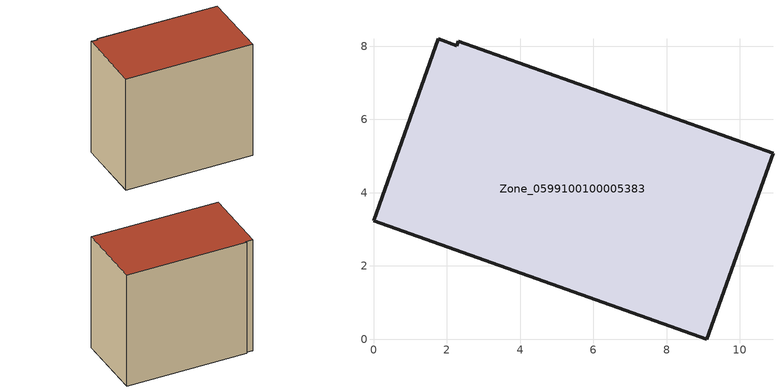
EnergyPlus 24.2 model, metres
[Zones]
Zone_0599100100005383
 floor ground (C_G): 2.27,8.02 2.31,8.13 10.9,5.08 9.1,0 0,3.23 1.76,8.2 z0.53
 wall outside (C_F): 0,3.23 9.1,0 10.9,5.08 2.31,8.13 2.27,8.02 1.76,8.2 0,3.23 z0.53:9.5
 roof outside (C_R): 2.31,8.13 2.27,8.02 1.76,8.2 0,3.23 9.1,0 10.9,5.08 z9.5
[BUILDING]
Pand.0599100100005383: North Axis=0; Terrain=City; Loads Convergence Tolerance Value=0.04; Temperature Convergence Tolerance Value=0.4; Solar Distribution=FullExterior; Maximum Number of Warmup Days=25; Minimum Number of Warmup Days=1
[Site:Location]
Rotterdam.The.Hague.AP_ZH_NLD Design_Conditions: Latitude=51.96; Longitude=4.45; Time Zone=1; Elevation=-4.5
[SITE:GROUNDTEMPERATURE:BUILDINGSURFACE]
18, 18, 18, 18, 18, 18, 18, 18, 18, 18, 18, 18
[MATERIAL] Thermal Absorptance=0.9; Solar Absorptance=0.7; Visible Absorptance=0.7
Name | Roughness | Thickness | Conductivity | Density | Specific Heat
G.TI.2006-2014 | MediumSmooth | 0.15 | 0.06 | 540 | 1210
F.TI.2006-2014 | Rough | 0.3 | 0.12 | 1920 | 840
R.TI.2006-2014 | MediumRough | 0.2 | 0.08 | 1500 | 1000
[CONSTRUCTION]
C_G: G.TI.2006-2014
C_F: F.TI.2006-2014
C_R: R.TI.2006-2014
[ZONE]
Zone_0599100100005383: Type=1; Multiplier=1; Ceiling Height=Autocalculate; Volume=Autocalculate; Floor Area=autocalculate; Part of Total Floor Area=Yes
[ZONEINFILTRATION:DESIGNFLOWRATE]
Infil_Zone_0599100100005383: Zone or ZoneList or Space or SpaceList=Zone_0599100100005383; Schedule=AlwaysOn; Design Flow Rate Calculation Method=Flow/Area; Flow Rate per Floor Area=0.0015; Constant Term Coefficient=1; Temperature Term Coefficient=0; Velocity Term Coefficient=0; Velocity Squared Term Coefficient=0
[HVACTEMPLATE:ZONE:IDEALLOADSAIRSYSTEM]
Zone_0599100100005383: Maximum Heating Supply Air Temperature=50; Minimum Cooling Supply Air Temperature=13; Maximum Heating Supply Air Humidity Ratio=0.0156; Minimum Cooling Supply Air Humidity Ratio=0.0077; Heating Limit=NoLimit; Cooling Limit=NoLimit; Dehumidification Control Type=ConstantSensibleHeatRatio; Cooling Sensible Heat Ratio=0.7; Dehumidification Setpoint=60; Humidification Control Type=None; Humidification Setpoint=30; Outdoor Air Method=None; Outdoor Air Flow Rate per Person=0.00944; Outdoor Air Flow Rate per Zone Floor Area=0; Outdoor Air Flow Rate per Zone=0; Demand Controlled Ventilation Type=None; Outdoor Air Economizer Type=NoEconomizer; Heat Recovery Type=None; Sensible Heat Recovery Effectiveness=0.7; Latent Heat Recovery Effectiveness=0.65
[ZONECONTROL:THERMOSTAT]
ThermostatControl_Zone_0599100100005383: Zone or ZoneList=Zone_0599100100005383; Control Type Schedule=DualSetpointControlType; Control 1=Thermostat_Zone_0599100100005383; Temperature Difference Between Cutout And Setpoint=0
[THERMOSTATSETPOINT:DUALSETPOINT]
Thermostat_Zone_0599100100005383: Heating Setpoint Temperature Schedule=HeatingSetpoint_Zone_0599100100005383; Cooling Setpoint Temperature Schedule=CoolingSetpoint_Zone_0599100100005383
[SCHEDULE:COMPACT]
HeatingSetpoint_Zone_0599100100005383: Through: 12/31, For: AllDays, Until: 24:00, 21
CoolingSetpoint_Zone_0599100100005383: Through: 12/31, For: AllDays, Until: 24:00, 24
DualSetpointControlType: Through: 12/31, For: AllDays, Until: 24:00, 4
AlwaysOn: Through: 12/31, For: AllDays, Until: 24:00, 1
